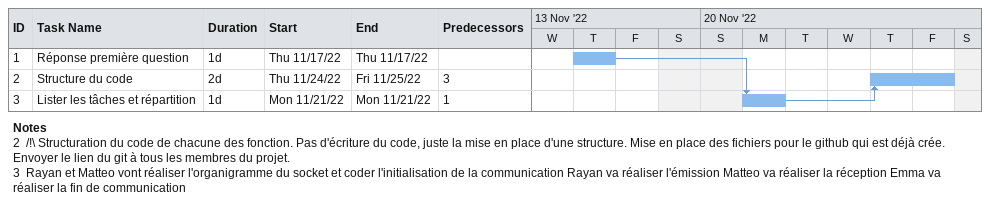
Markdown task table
| ID | Task | Duration | Start | Finish | Predecessors |
|---|---|---|---|---|---|
| 1 | Réponse première question | 1d | 2022-11-17 | 2022-11-17 |  |
| 2 | Structure du code | 2d | 2022-11-24 | 2022-11-25 | 3 |
| 3 | Lister les tâches et répartition | 1d | 2022-11-21 | 2022-11-21 | 1 |

Notes
- 2: /!\ Structuration du code de chacune des fonction. Pas d'écriture du code, juste la mise en place d'une structure. Mise en place des fichiers pour le github qui est déjà crée. Envoyer le lien du git à tous les membres du projet.
- 3: Rayan et Matteo vont réaliser l'organigramme du socket et coder l'initialisation de la communication Rayan va réaliser l'émission Matteo va réaliser la réception Emma va réaliser la fin de communication
